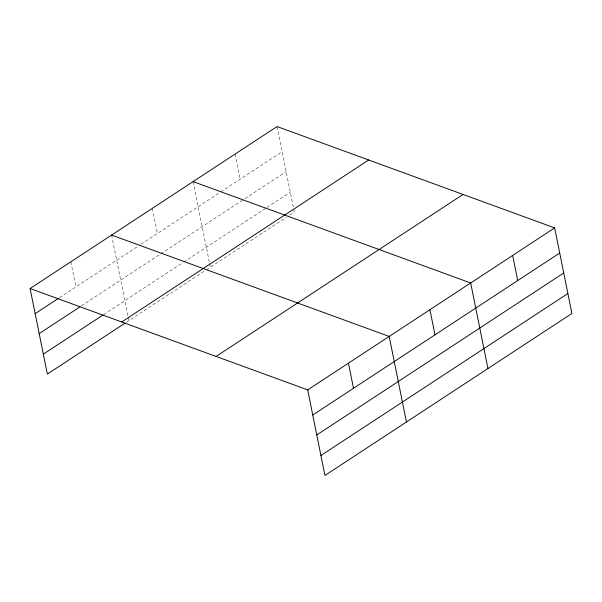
<?xml version="1.0" encoding="UTF-8"?>
<svg xmlns="http://www.w3.org/2000/svg" width="602" height="602" viewBox="0 0 602 602"><rect width="100%" height="100%" fill="white"/><g stroke="black" fill="none" stroke-linecap="round" stroke-linejoin="round"><path stroke-width="0.45" stroke-dasharray="3.01 2.26" d="M59.455 297.712L137.82 246.316M140.958 244.262L219.926 192.459M220.708 191.948L282.127 151.666M81.503 305.839L243.389 199.661M244.939 198.637L286.146 171.608M103.672 314.568L182.82 262.66M183.602 262.141L266.189 207.968M266.964 207.464L290.292 192.166M126.503 322.183L205.643 270.268M206.426 269.756L286.537 217.209M289.652 215.17L294.31 212.107L293.58 208.48M277.063 126.54L293.4 207.577M235.073 154.082L240.145 179.2M193.091 181.616L209.436 262.653M209.616 263.556L210.346 267.183M152.344 208.345L157.408 233.463M111.596 235.073L127.933 316.11M128.121 317.013L128.851 320.64M70.848 261.802L75.912 286.921"/><path stroke-width="0.9" d="M30.1 288.531L277.063 126.54L554.645 227.902L571.9 313.476L324.937 475.46L307.69 389.893L30.1 288.531L47.355 374.098L124.93 323.206M35.164 313.65L58.672 298.231M39.19 333.598L79.938 306.869M43.329 354.149L102.889 315.087M121.702 321.98L368.665 159.989M216.08 356.437L463.043 194.454M307.69 389.893L554.645 227.902M312.754 415.011L559.709 253.028M316.772 434.96L563.735 272.977M320.919 455.511L567.882 293.528M193.091 181.616L470.681 282.978L487.936 368.544M111.596 235.073L389.185 336.435L406.433 422.002M512.663 255.444L517.728 280.562M429.933 309.706L434.998 334.825M348.438 363.164L353.502 388.282"/></g></svg>
